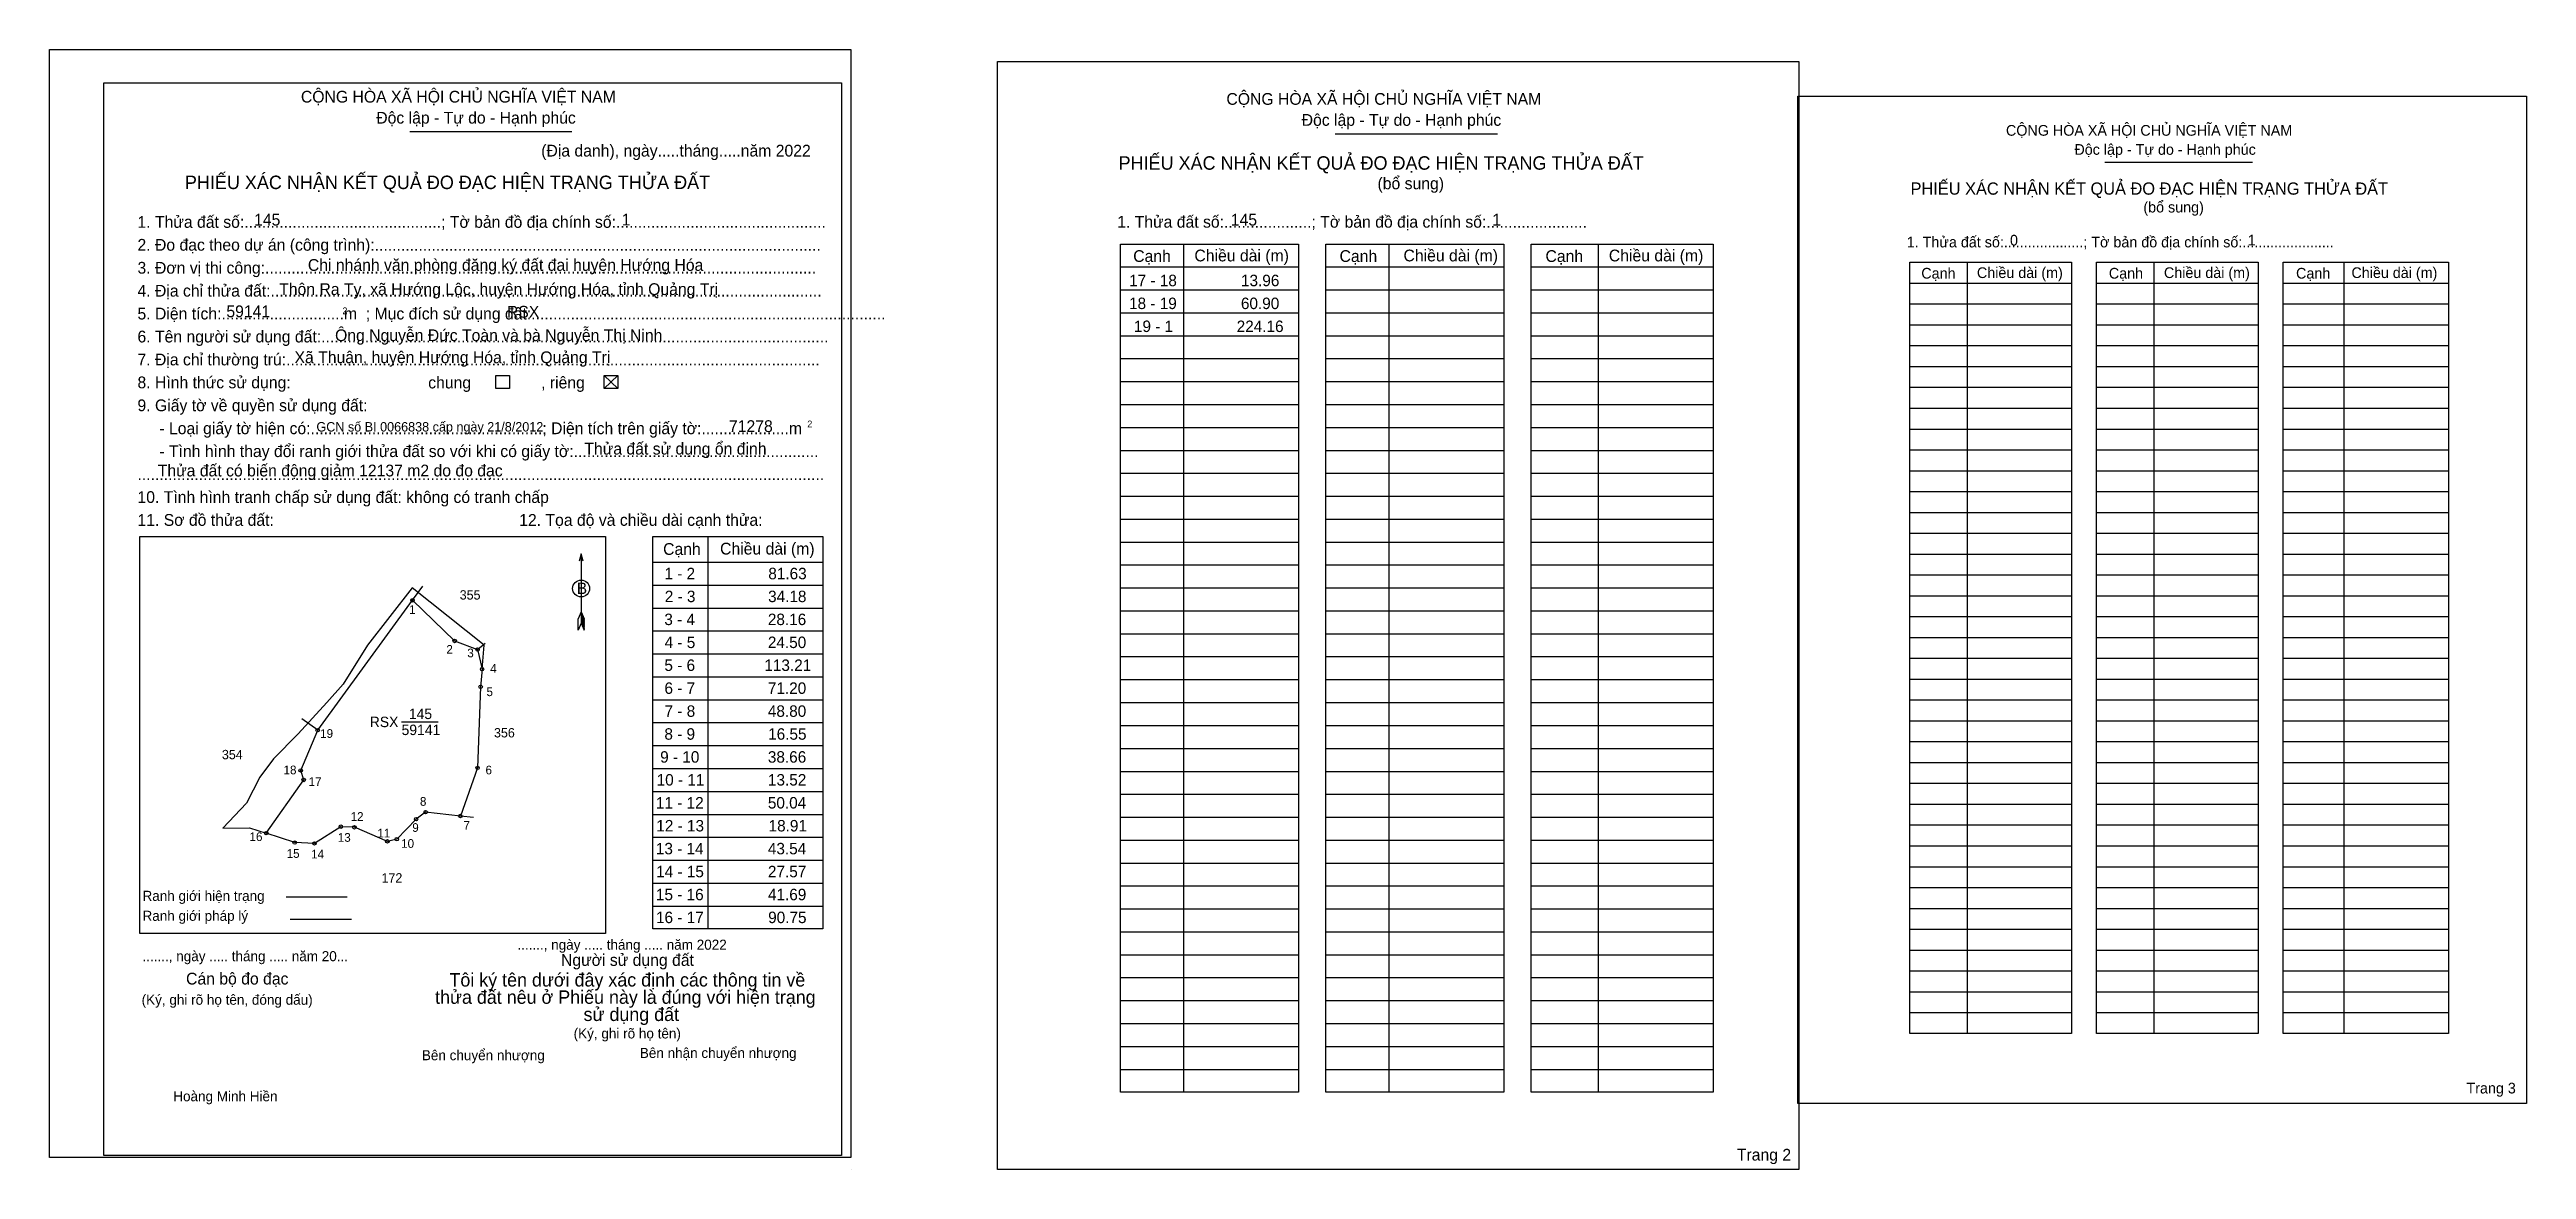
# Model space of a CAD drawing. Extents: x 549463 to 552916, y 1831273 to 1832835.
import ezdxf

# ---------------------------------------------------------------- set-up
doc = ezdxf.new("R2010")
doc.units = 0
for name, color, linetype in [('Level 1', 7, 'Continuous'), ('Level 10', 7, 'Continuous'), ('Level 11', 7, 'Continuous'), ('Level 12', 7, 'Continuous'), ('Level 13', 7, 'Continuous'), ('Level 15', 7, 'Continuous'), ('Level 2', 7, 'Continuous'), ('Level 3', 7, 'Continuous'), ('Level 34', 7, 'Continuous'), ('Level 48', 7, 'Continuous'), ('Level 5', 7, 'Continuous'), ('Level 50', 7, 'Continuous'), ('Level 52', 7, 'Continuous'), ('Level 6', 7, 'Continuous'), ('Level 9', 7, 'Continuous')]:
    doc.layers.add(name, color=color, linetype=linetype)

msp = doc.modelspace()

# ---------------------------------------------------------------- linework, layer by layer
at = {"layer": 'Level 1'}
for p, q in [((549463.5, 1832818.1), (549463.5, 1832818.1)), ((550784.6, 1832818.1), (550784.6, 1832818.1)), ((549965.7, 1832720.1), (550191.6, 1832720.1)), ((551255.5, 1832717), (551481.4, 1832717)), ((552328.2, 1832677.6), (552533.6, 1832677.6)), ((551044, 1832563.4), (551044, 1831380.7)), ((551330.1, 1832563.4), (551330.1, 1831380.7)), ((551621.6, 1832563.4), (551621.6, 1831380.7)), ((550956.1, 1832531.5), (551204.3, 1832531.5)), ((551242.2, 1832531.5), (551490.5, 1832531.5)), ((551528.4, 1832531.5), (551782, 1832531.5)), ((552136, 1832538), (552136, 1831462.8)), ((552396.1, 1832538), (552396.1, 1831462.8)), ((552661.1, 1832538), (552661.1, 1831462.8)), ((550956.1, 1832499.5), (551204.3, 1832499.5)), ((551242.2, 1832499.5), (551490.5, 1832499.5)), ((551528.4, 1832499.5), (551782, 1832499.5)), ((552056.1, 1832508.9), (552281.7, 1832508.9)), ((552316.2, 1832508.9), (552541.9, 1832508.9)), ((552576.4, 1832508.9), (552806.9, 1832508.9)), ((550956.1, 1832467.5), (551204.3, 1832467.5)), ((551242.2, 1832467.5), (551490.5, 1832467.5)), ((551528.4, 1832467.5), (551782, 1832467.5)), ((552056.1, 1832479.9), (552281.7, 1832479.9)), ((552316.2, 1832479.9), (552541.9, 1832479.9)), ((552576.4, 1832479.9), (552806.9, 1832479.9)), ((550956.1, 1832435.6), (551204.3, 1832435.6)), ((551242.2, 1832435.6), (551490.5, 1832435.6)), ((551528.4, 1832435.6), (551782, 1832435.6)), ((552056.1, 1832450.8), (552281.7, 1832450.8)), ((552056.1, 1832421.8), (552281.7, 1832421.8)), ((552316.2, 1832450.8), (552541.9, 1832450.8)), ((552316.2, 1832421.8), (552541.9, 1832421.8)), ((552576.4, 1832450.8), (552806.9, 1832450.8)), ((552576.4, 1832421.8), (552806.9, 1832421.8)), ((550956.1, 1832403.6), (551204.3, 1832403.6)), ((551242.2, 1832403.6), (551490.5, 1832403.6)), ((551528.4, 1832403.6), (551782, 1832403.6)), ((552056.1, 1832392.7), (552281.7, 1832392.7)), ((552316.2, 1832392.7), (552541.9, 1832392.7)), ((552576.4, 1832392.7), (552806.9, 1832392.7)), ((550236.4, 1832379.9), (550255.6, 1832362)), ((550236.4, 1832362), (550255.6, 1832379.9)), ((550956.1, 1832371.6), (551204.3, 1832371.6)), ((551242.2, 1832371.6), (551490.5, 1832371.6)), ((551528.4, 1832371.6), (551782, 1832371.6)), ((552056.1, 1832363.7), (552281.7, 1832363.7)), ((552316.2, 1832363.7), (552541.9, 1832363.7)), ((552576.4, 1832363.7), (552806.9, 1832363.7)), ((550956.1, 1832339.7), (551204.3, 1832339.7)), ((551242.2, 1832339.7), (551490.5, 1832339.7)), ((551528.4, 1832339.7), (551782, 1832339.7)), ((552056.1, 1832334.6), (552281.7, 1832334.6)), ((552316.2, 1832334.6), (552541.9, 1832334.6)), ((552576.4, 1832334.6), (552806.9, 1832334.6)), ((550956.1, 1832307.7), (551204.3, 1832307.7)), ((551242.2, 1832307.7), (551490.5, 1832307.7)), ((551528.4, 1832307.7), (551782, 1832307.7)), ((552056.1, 1832305.5), (552281.7, 1832305.5)), ((552316.2, 1832305.5), (552541.9, 1832305.5)), ((552576.4, 1832305.5), (552806.9, 1832305.5)), ((550956.1, 1832275.7), (551204.3, 1832275.7)), ((551242.2, 1832275.7), (551490.5, 1832275.7)), ((551528.4, 1832275.7), (551782, 1832275.7)), ((552056.1, 1832276.5), (552281.7, 1832276.5)), ((552056.1, 1832247.4), (552281.7, 1832247.4)), ((552316.2, 1832276.5), (552541.9, 1832276.5)), ((552316.2, 1832247.4), (552541.9, 1832247.4)), ((552576.4, 1832276.5), (552806.9, 1832276.5)), ((552576.4, 1832247.4), (552806.9, 1832247.4)), ((550956.1, 1832243.8), (551204.3, 1832243.8)), ((550956.1, 1832211.8), (551204.3, 1832211.8)), ((551242.2, 1832243.8), (551490.5, 1832243.8)), ((551242.2, 1832211.8), (551490.5, 1832211.8)), ((551528.4, 1832243.8), (551782, 1832243.8)), ((551528.4, 1832211.8), (551782, 1832211.8)), ((552056.1, 1832218.4), (552281.7, 1832218.4)), ((552316.2, 1832218.4), (552541.9, 1832218.4)), ((552576.4, 1832218.4), (552806.9, 1832218.4)), ((550956.1, 1832179.8), (551204.3, 1832179.8)), ((551242.2, 1832179.8), (551490.5, 1832179.8)), ((551528.4, 1832179.8), (551782, 1832179.8)), ((552056.1, 1832189.3), (552281.7, 1832189.3)), ((552316.2, 1832189.3), (552541.9, 1832189.3)), ((552576.4, 1832189.3), (552806.9, 1832189.3)), ((549589.2, 1832155.4), (549589.2, 1832155.4)), ((550380.9, 1832155.5), (550380.9, 1831608.4)), ((550956.1, 1832147.9), (551204.3, 1832147.9)), ((551242.2, 1832147.9), (551490.5, 1832147.9)), ((551528.4, 1832147.9), (551782, 1832147.9)), ((552056.1, 1832160.2), (552281.7, 1832160.2)), ((552316.2, 1832160.2), (552541.9, 1832160.2)), ((552576.4, 1832160.2), (552806.9, 1832160.2)), ((550204.3, 1832131.5), (550204.3, 1832034.8)), ((550304.2, 1832119.8), (550541.3, 1832119.8)), ((550956.1, 1832115.9), (551204.3, 1832115.9)), ((551242.2, 1832115.9), (551490.5, 1832115.9)), ((551528.4, 1832115.9), (551782, 1832115.9)), ((552056.1, 1832131.2), (552281.7, 1832131.2)), ((552316.2, 1832131.2), (552541.9, 1832131.2)), ((552576.4, 1832131.2), (552806.9, 1832131.2)), ((550304.2, 1832087.9), (550541.3, 1832087.9)), ((550956.1, 1832084), (551204.3, 1832084)), ((551242.2, 1832084), (551490.5, 1832084)), ((551528.4, 1832084), (551782, 1832084)), ((552056.1, 1832102.1), (552281.7, 1832102.1)), ((552056.1, 1832073.1), (552281.7, 1832073.1)), ((552316.2, 1832102.1), (552541.9, 1832102.1)), ((552316.2, 1832073.1), (552541.9, 1832073.1)), ((552576.4, 1832102.1), (552806.9, 1832102.1)), ((552576.4, 1832073.1), (552806.9, 1832073.1)), ((550200.1, 1832024.9), (550200.3, 1832040.9)), ((550204.3, 1832050.8), (550200.3, 1832040.9)), ((550204.3, 1832050.8), (550208.4, 1832040.9)), ((550204.3, 1832049.4), (550208.4, 1832039.5)), ((550204.3, 1832048), (550208.4, 1832038.1)), ((550204.3, 1832046.6), (550208.5, 1832036.7)), ((550204.3, 1832045.2), (550208.5, 1832035.2)), ((550204.3, 1832043.8), (550208.5, 1832033.8)), ((550204.3, 1832042.4), (550208.5, 1832032.3)), ((550204.3, 1832041), (550208.5, 1832030.9)), ((550204.3, 1832039.6), (550208.5, 1832029.5)), ((550204.3, 1832038.3), (550208.5, 1832028)), ((550208.6, 1832024.9), (550208.4, 1832040.9)), ((550304.2, 1832055.9), (550541.3, 1832055.9)), ((550956.1, 1832052), (551204.3, 1832052)), ((551242.2, 1832052), (551490.5, 1832052)), ((551528.4, 1832052), (551782, 1832052)), ((552056.1, 1832044), (552281.7, 1832044)), ((552316.2, 1832044), (552541.9, 1832044)), ((552576.4, 1832044), (552806.9, 1832044)), ((550204.3, 1832034.8), (550200.1, 1832024.9)), ((550204.3, 1832036.9), (550208.6, 1832026.6)), ((550204.3, 1832034.8), (550208.6, 1832024.9)), ((550304.2, 1832024), (550541.3, 1832024)), ((550956.1, 1832020), (551204.3, 1832020)), ((551242.2, 1832020), (551490.5, 1832020)), ((551528.4, 1832020), (551782, 1832020)), ((552056.1, 1832014.9), (552281.7, 1832014.9)), ((552316.2, 1832014.9), (552541.9, 1832014.9)), ((552576.4, 1832014.9), (552806.9, 1832014.9)), ((550304.2, 1831992), (550541.3, 1831992)), ((550956.1, 1831988.1), (551204.3, 1831988.1)), ((551242.2, 1831988.1), (551490.5, 1831988.1)), ((551528.4, 1831988.1), (551782, 1831988.1)), ((552056.1, 1831985.9), (552281.7, 1831985.9)), ((552316.2, 1831985.9), (552541.9, 1831985.9)), ((552576.4, 1831985.9), (552806.9, 1831985.9)), ((550304.2, 1831960), (550541.3, 1831960)), ((550956.1, 1831956.1), (551204.3, 1831956.1)), ((551242.2, 1831956.1), (551490.5, 1831956.1)), ((551528.4, 1831956.1), (551782, 1831956.1)), ((552056.1, 1831956.8), (552281.7, 1831956.8)), ((552316.2, 1831956.8), (552541.9, 1831956.8)), ((552576.4, 1831956.8), (552806.9, 1831956.8)), ((550304.2, 1831928.1), (550541.3, 1831928.1)), ((550956.1, 1831924.1), (551204.3, 1831924.1)), ((551242.2, 1831924.1), (551490.5, 1831924.1)), ((551528.4, 1831924.1), (551782, 1831924.1)), ((552056.1, 1831927.8), (552281.7, 1831927.8)), ((552316.2, 1831927.8), (552541.9, 1831927.8)), ((552576.4, 1831927.8), (552806.9, 1831927.8)), ((550304.2, 1831896.1), (550541.3, 1831896.1)), ((550956.1, 1831892.2), (551204.3, 1831892.2)), ((551242.2, 1831892.2), (551490.5, 1831892.2)), ((551528.4, 1831892.2), (551782, 1831892.2)), ((552056.1, 1831898.7), (552281.7, 1831898.7)), ((552056.1, 1831869.7), (552281.7, 1831869.7)), ((552316.2, 1831898.7), (552541.9, 1831898.7)), ((552316.2, 1831869.7), (552541.9, 1831869.7)), ((552576.4, 1831898.7), (552806.9, 1831898.7)), ((552576.4, 1831869.7), (552806.9, 1831869.7)), ((550304.2, 1831864.1), (550541.3, 1831864.1)), ((550304.2, 1831832.2), (550541.3, 1831832.2)), ((550956.1, 1831860.2), (551204.3, 1831860.2)), ((551242.2, 1831860.2), (551490.5, 1831860.2)), ((551528.4, 1831860.2), (551782, 1831860.2)), ((552056.1, 1831840.6), (552281.7, 1831840.6)), ((552316.2, 1831840.6), (552541.9, 1831840.6)), ((552576.4, 1831840.6), (552806.9, 1831840.6)), ((550304.2, 1831800.2), (550541.3, 1831800.2)), ((550956.1, 1831828.2), (551204.3, 1831828.2)), ((550956.1, 1831796.3), (551204.3, 1831796.3)), ((551242.2, 1831828.2), (551490.5, 1831828.2)), ((551242.2, 1831796.3), (551490.5, 1831796.3)), ((551528.4, 1831828.2), (551782, 1831828.2)), ((551528.4, 1831796.3), (551782, 1831796.3)), ((552056.1, 1831811.5), (552281.7, 1831811.5)), ((552316.2, 1831811.5), (552541.9, 1831811.5)), ((552576.4, 1831811.5), (552806.9, 1831811.5)), ((550304.2, 1831768.2), (550541.3, 1831768.2)), ((550956.1, 1831764.3), (551204.3, 1831764.3)), ((551242.2, 1831764.3), (551490.5, 1831764.3)), ((551528.4, 1831764.3), (551782, 1831764.3)), ((552056.1, 1831782.5), (552281.7, 1831782.5)), ((552316.2, 1831782.5), (552541.9, 1831782.5)), ((552576.4, 1831782.5), (552806.9, 1831782.5)), ((550304.2, 1831736.3), (550541.3, 1831736.3)), ((550956.1, 1831732.3), (551204.3, 1831732.3)), ((551242.2, 1831732.3), (551490.5, 1831732.3)), ((551528.4, 1831732.3), (551782, 1831732.3)), ((552056.1, 1831753.4), (552281.7, 1831753.4)), ((552316.2, 1831753.4), (552541.9, 1831753.4)), ((552576.4, 1831753.4), (552806.9, 1831753.4)), ((550304.2, 1831704.3), (550541.3, 1831704.3)), ((550956.1, 1831700.4), (551204.3, 1831700.4)), ((551242.2, 1831700.4), (551490.5, 1831700.4)), ((551528.4, 1831700.4), (551782, 1831700.4)), ((552056.1, 1831724.4), (552281.7, 1831724.4)), ((552056.1, 1831695.3), (552281.7, 1831695.3)), ((552316.2, 1831724.4), (552541.9, 1831724.4)), ((552316.2, 1831695.3), (552541.9, 1831695.3)), ((552576.4, 1831724.4), (552806.9, 1831724.4)), ((552576.4, 1831695.3), (552806.9, 1831695.3)), ((550304.2, 1831672.3), (550541.3, 1831672.3)), ((550956.1, 1831668.4), (551204.3, 1831668.4)), ((551242.2, 1831668.4), (551490.5, 1831668.4)), ((551528.4, 1831668.4), (551782, 1831668.4)), ((552056.1, 1831666.2), (552281.7, 1831666.2)), ((552316.2, 1831666.2), (552541.9, 1831666.2)), ((552576.4, 1831666.2), (552806.9, 1831666.2)), ((550304.2, 1831640.4), (550541.3, 1831640.4)), ((550956.1, 1831636.4), (551204.3, 1831636.4)), ((551242.2, 1831636.4), (551490.5, 1831636.4)), ((551528.4, 1831636.4), (551782, 1831636.4)), ((552056.1, 1831637.2), (552281.7, 1831637.2)), ((552316.2, 1831637.2), (552541.9, 1831637.2)), ((552576.4, 1831637.2), (552806.9, 1831637.2)), ((550238.5, 1831602.3), (550238.5, 1831602.3)), ((550956.1, 1831604.5), (551204.3, 1831604.5)), ((551242.2, 1831604.5), (551490.5, 1831604.5)), ((551528.4, 1831604.5), (551782, 1831604.5)), ((552056.1, 1831608.1), (552281.7, 1831608.1)), ((552316.2, 1831608.1), (552541.9, 1831608.1)), ((552576.4, 1831608.1), (552806.9, 1831608.1)), ((550956.1, 1831572.5), (551204.3, 1831572.5)), ((551242.2, 1831572.5), (551490.5, 1831572.5)), ((551528.4, 1831572.5), (551782, 1831572.5)), ((552056.1, 1831579.1), (552281.7, 1831579.1)), ((552316.2, 1831579.1), (552541.9, 1831579.1)), ((552576.4, 1831579.1), (552806.9, 1831579.1)), ((550956.1, 1831540.6), (551204.3, 1831540.6)), ((551242.2, 1831540.6), (551490.5, 1831540.6)), ((551528.4, 1831540.6), (551782, 1831540.6)), ((552056.1, 1831550), (552281.7, 1831550)), ((552056.1, 1831520.9), (552281.7, 1831520.9)), ((552316.2, 1831550), (552541.9, 1831550)), ((552316.2, 1831520.9), (552541.9, 1831520.9)), ((552576.4, 1831550), (552806.9, 1831550)), ((552576.4, 1831520.9), (552806.9, 1831520.9)), ((550956.1, 1831508.6), (551204.3, 1831508.6)), ((551242.2, 1831508.6), (551490.5, 1831508.6)), ((551528.4, 1831508.6), (551782, 1831508.6)), ((552056.1, 1831491.9), (552281.7, 1831491.9)), ((552316.2, 1831491.9), (552541.9, 1831491.9)), ((552576.4, 1831491.9), (552806.9, 1831491.9)), ((550956.1, 1831476.6), (551204.3, 1831476.6)), ((551242.2, 1831476.6), (551490.5, 1831476.6)), ((551528.4, 1831476.6), (551782, 1831476.6)), ((550956.1, 1831444.7), (551204.3, 1831444.7)), ((551242.2, 1831444.7), (551490.5, 1831444.7)), ((551528.4, 1831444.7), (551782, 1831444.7)), ((550956.1, 1831412.7), (551204.3, 1831412.7)), ((551242.2, 1831412.7), (551490.5, 1831412.7)), ((551528.4, 1831412.7), (551782, 1831412.7)), ((550580.5, 1831273.1), (550580.5, 1831273.1)), ((551901.6, 1831273.1), (551901.6, 1831273.1))]:
    msp.add_line(p, q, dxfattribs=at)
for points in [[(550956.1, 1832563.4), (551204.3, 1832563.4), (551204.3, 1831380.7), (550956.1, 1831380.7)], [(551242.2, 1832563.4), (551490.5, 1832563.4), (551490.5, 1831380.7), (551242.2, 1831380.7)], [(551528.4, 1832563.4), (551782, 1832563.4), (551782, 1831380.7), (551528.4, 1831380.7)], [(552056.1, 1832538), (552281.7, 1832538), (552281.7, 1831462.8), (552056.1, 1831462.8)], [(552316.2, 1832538), (552541.9, 1832538), (552541.9, 1831462.8), (552316.2, 1831462.8)], [(552576.4, 1832538), (552806.9, 1832538), (552806.9, 1831462.8), (552576.4, 1831462.8)], [(549589.2, 1832155.4), (550238.5, 1832155.4), (550238.5, 1831602.3), (549589.2, 1831602.3)], [(550304.2, 1832155.5), (550541.3, 1832155.5), (550541.3, 1831608.4), (550304.2, 1831608.4)]]:
    msp.add_lwpolyline(points, close=True, dxfattribs=at)
msp.add_lwpolyline([(550207.1, 1832121.2), (550204.3, 1832131.5), (550201.6, 1832121.2)], dxfattribs=at)
msp.add_circle((550204.3, 1832083.1), 11.8, dxfattribs=at)
at = {"layer": 'Level 10'}
for p, q in [((549969.3, 1832066.7), (549983.7, 1832086.5)), ((550060, 1831998), (550070.6, 1832006.7)), ((549837.2, 1831885.6), (549815.2, 1831901.5))]:
    msp.add_line(p, q, dxfattribs=at)
msp.add_lwpolyline([(549969.3, 1832066.7), (550028, 1832010), (550060, 1831998), (550066.3, 1831970.6), (550064.3, 1831946.1), (550060, 1831833), (550036.1, 1831765.9), (549987.6, 1831771.3), (549974.3, 1831761.5), (549947.5, 1831733.7), (549934.3, 1831730.6), (549888.3, 1831750.2), (549869.4, 1831751), (549832.6, 1831727.7), (549805.1, 1831728.9), (549765.5, 1831742), (549817.7, 1831816.2), (549813.5, 1831829.5), (549837.2, 1831885.6)], close=True, dxfattribs=at)
at = {"layer": 'Level 11'}
for centre in [(549969.3, 1832066.7), (549969.3, 1832066.7), (550028, 1832010), (550060, 1831998), (550066.3, 1831970.6), (550064.3, 1831946.1), (549837.2, 1831885.6), (549813.5, 1831829.5), (550060, 1831833), (549817.7, 1831816.2), (549974.3, 1831761.5), (549987.6, 1831771.3), (550036.1, 1831765.9), (549765.5, 1831742), (549805.1, 1831728.9), (549832.6, 1831727.7), (549869.4, 1831751), (549888.3, 1831750.2), (549934.3, 1831730.6), (549947.5, 1831733.7)]:
    msp.add_circle(centre, 2.42, dxfattribs=at)
at = {"layer": 'Level 12'}
for p, q in [((549969, 1832084), (549906.7, 1832004.3)), ((550069, 1832004), (549969, 1832084)), ((549906.7, 1832004.3), (549872.8, 1831949.8)), ((550066.3, 1831970.6), (550069, 1832004)), ((549872.8, 1831949.8), (549849.8, 1831924.3)), ((549849.8, 1831924.3), (549809.8, 1831880.7)), ((549809.8, 1831880.7), (549775.8, 1831845.5)), ((549775.8, 1831845.5), (549756.4, 1831820)), ((549756.4, 1831820), (549738, 1831784)), ((549738, 1831784), (549704.9, 1831749.2))]:
    msp.add_line(p, q, dxfattribs=at)
at = {"layer": 'Level 15'}
for p, q in [((549704.9, 1831749.2), (549742.3, 1831749.6)), ((549742.3, 1831749.6), (549765.5, 1831742))]:
    msp.add_line(p, q, dxfattribs=at)
at = {"layer": 'Level 2'}
for points in [[(549463.4, 1832834.6), (550580.4, 1832834.6), (550580.4, 1831289.6), (549463.4, 1831289.6)], [(550784.6, 1832818.1), (551901.6, 1832818.1), (551901.6, 1831273.1), (550784.6, 1831273.1)], [(551900.2, 1832769.5), (552915.6, 1832769.5), (552915.6, 1831365), (551900.2, 1831365)]]:
    msp.add_lwpolyline(points, close=True, dxfattribs=at)
at = {"layer": 'Level 3'}
msp.add_lwpolyline([(549538.9, 1832788.3), (550567.1, 1832788.3), (550567.1, 1831292.5), (549538.9, 1831292.5)], close=True, dxfattribs=at)
at = {"layer": 'Level 34'}
msp.add_line((550054.3, 1831763.8), (550036.1, 1831765.9), dxfattribs=at)
at = {"layer": 'Level 5'}
for p, q in [((549793.1, 1831653.4), (549878.3, 1831653.4)), ((549798.9, 1831622.3), (549884.1, 1831622.3))]:
    msp.add_line(p, q, dxfattribs=at)
at = {"layer": 'Level 50'}
for points in [[(550085.5, 1832379.9), (550104.7, 1832379.9), (550104.7, 1832362), (550085.5, 1832362)], [(550236.4, 1832379.9), (550255.6, 1832379.9), (550255.6, 1832362), (550236.4, 1832362)]]:
    msp.add_lwpolyline(points, close=True, dxfattribs=at)
at = {"layer": 'Level 9'}
msp.add_line((549954, 1831897.2), (550005.1, 1831897.2), dxfattribs=at)

# ---------------------------------------------------------------- texts
at = {"layer": 'Level 1'}
for s, height, p in [('CỘNG HÒA XÃ HỘI CHỦ NGHĨA VIỆT NAM', 16.408, (549813.8, 1832760.6)), ('CỘNG HÒA XÃ HỘI CHỦ NGHĨA VIỆT NAM', 16.408, (551103.7, 1832757.5)), ('Độc lập - Tự do - Hạnh phúc', 16.408, (549918.8, 1832731.3)), ('Độc lập - Tự do - Hạnh phúc', 16.408, (551208.6, 1832728.2)), ('CỘNG HÒA XÃ HỘI CHỦ NGHĨA VIỆT NAM', 14.916, (552190.2, 1832714.4)), ('(Địa danh), ngày.....tháng.....năm 2022', 16.408, (550148.7, 1832685.4)), ('Độc lập - Tự do - Hạnh phúc', 14.916, (552285.6, 1832687.8)), ('PHIẾU XÁC NHẬN KẾT QUẢ ĐO ĐẠC HIỆN TRẠNG THỬA ĐẤT', 18.754, (549652.1, 1832640)), ('PHIẾU XÁC NHẬN KẾT QUẢ ĐO ĐẠC HIỆN TRẠNG THỬA ĐẤT', 18.754, (550953.4, 1832667)), ('(bổ sung)', 16.41, (551314.3, 1832639.8)), ('PHIẾU XÁC NHẬN KẾT QUẢ ĐO ĐẠC HIỆN TRẠNG THỬA ĐẤT', 17.049, (552057.2, 1832632.2)), ('(bổ sung)', 14.92, (552381.7, 1832607.4)), ('1. Thửa đất số:.............................................; Tờ bản đồ địa chính số:................................................', 16.4076, (549586, 1832586)), ('1. Thửa đất số:....................; Tờ bản đồ địa chính số:.......................', 16.408, (550951.5, 1832586.2)), ('2. Đo đạc theo dự án (công trình):......................................................................................................', 16.4076, (549586, 1832554.1)), ('Cạnh', 16.41, (550973.8, 1832538.4)), ('Chiều dài (m)', 16.408, (551059.1, 1832539.2)), ('Cạnh', 16.41, (551261.4, 1832538.4)), ('Chiều dài (m)', 16.408, (551350.5, 1832539.2)), ('Cạnh', 16.41, (551548.4, 1832538.4)), ('Chiều dài (m)', 16.408, (551636.7, 1832539.2)), ('1. Thửa đất số:....................; Tờ bản đồ địa chính số:.......................', 14.916, (552051.9, 1832558.7)), ('3. Đơn vị thi công:..............................................................................................................................', 16.4076, (549586, 1832522.1)), ('Cạnh', 14.92, (552072.2, 1832515.2)), ('Chiều dài (m)', 14.916, (552149.7, 1832516)), ('Cạnh', 14.92, (552333.6, 1832515.2)), ('Chiều dài (m)', 14.916, (552410.4, 1832516)), ('Cạnh', 14.92, (552594.5, 1832515.2)), ('Chiều dài (m)', 14.916, (552671.7, 1832516)), ('4. Địa chỉ thửa đất:..............................................................................................................................', 16.4076, (549586, 1832490.1)), ('5. Diện tích:............................m  ; Mục đích sử dụng đất:.................................................................................', 16.4076, (549586, 1832458.2)), ('2', 9.38, (549871.6, 1832465.6)), ('6. Tên người sử dụng đất:....................................................................................................................', 16.4076, (549586, 1832426.2)), ('7. Địa chỉ thường trú:..........................................................................................................................', 16.4076, (549586, 1832394.2)), ('9. Giấy tờ về quyền sử dụng đất:', 16.408, (549586, 1832330.3)), ('chung                , riêng', 16.408, (549991.2, 1832362.1)), ('     - Loại giấy tờ hiện có:.....................................................; Diện tích trên giấy tờ:....................m', 16.4076, (549586, 1832298.3)), ('2', 9.38, (550519.6, 1832307.9)), ('     - Tình hình thay đổi ranh giới thửa đất so với khi có giấy tờ:........................................................', 16.4076, (549586, 1832266.4)), ('10. Tình hình tranh chấp sử dụng đất: không có tranh chấp', 16.408, (549586, 1832202.4)), ('.............................................................................................................................................................', 16.4076, (549586, 1832234.4)), ('11. Sơ đồ thửa đất:', 16.408, (549586, 1832170.5)), ('12. Tọa độ và chiều dài cạnh thửa:', 16.408, (550118, 1832170.5)), ('Cạnh', 16.41, (550318.6, 1832130)), ('Chiều dài (m)', 16.408, (550398, 1832130.5)), ('B', 16, (550198.4, 1832075.4)), ('Ranh giới hiện trạng', 14.064, (549593, 1831647.6)), ('Ranh giới pháp lý', 14.064, (549593, 1831619.8)), ('......., ngày ..... tháng ..... năm 2022', 14.064, (550115.6, 1831579.5)), ('......., ngày ..... tháng ..... năm 20...', 14.064, (549593, 1831563.5)), ('Người sử dụng đất', 16.408, (550176.3, 1831557)), ('Cán bộ đo đạc', 16.408, (549653.7, 1831531)), ('thửa đất nêu ở Phiếu này là đúng với hiện trạng', 18.645, (550000.8, 1831504.1)), ('Tôi ký tên dưới đây xác định các thông tin về', 18.645, (550020.8, 1831528.2)), ('(Ký, ghi rõ họ tên, đóng dấu)', 14.064, (549591.8, 1831502.8)), ('sử dụng đất', 18.645, (550207.7, 1831480.1)), ('(Ký, ghi rõ họ tên)', 14.064, (550193.9, 1831455.8)), ('Bên chuyển nhượng', 14.064, (549982.4, 1831425.4)), ('Bên nhận chuyển nhượng', 14.064, (550286.2, 1831428.6)), ('Hoàng Minh Hiền', 14.064, (549635.9, 1831368.2)), ('Trang 3', 14.92, (552832, 1831379.1)), ('Trang 2', 16.41, (551815.1, 1831285.5))]:
    msp.add_text(s, height=height, dxfattribs=at).set_placement(p)
at = {"layer": 'Level 13'}
for s, p in [('RSX', (549909.7, 1831889.9)), ('145', (549964.2, 1831901.1)), ('59141', (549954.1, 1831878.8))]:
    msp.add_text(s, height=14.53, dxfattribs=at).set_placement(p)
at = {"layer": 'Level 48'}
msp.add_text('8. Hình thức sử dụng:', height=16.408, dxfattribs=at).set_placement((549586, 1832362.3))
at = {"layer": 'Level 52'}
for s, p in [('18 - 19', (550968, 1832472.7)), ('17 - 18', (550968.1, 1832504.6)), ('60.90', (551123.9, 1832472.7)), ('13.96', (551124, 1832504.6)), ('19 - 1', (550974.8, 1832440.7)), ('224.16', (551118, 1832440.7)), ('1 - 2', (550320.4, 1832096)), ('81.63', (550465.2, 1832096)), ('2 - 3', (550320.9, 1832064.1)), ('34.18', (550464.9, 1832064.1)), ('3 - 4', (550320.3, 1832032.1)), ('28.16', (550464.6, 1832032.1)), ('4 - 5', (550320.7, 1832000.1)), ('24.50', (550464.6, 1832000.1)), ('5 - 6', (550320.4, 1831968.2)), ('113.21', (550459.7, 1831968.2)), ('6 - 7', (550320.5, 1831936.2)), ('71.20', (550464.6, 1831936.2)), ('7 - 8', (550320.6, 1831904.2)), ('48.80', (550464.6, 1831904.2)), ('8 - 9', (550320.4, 1831872.3)), ('16.55', (550465, 1831872.3)), ('9 - 10', (550314.5, 1831840.3)), ('38.66', (550464.6, 1831840.3)), ('10 - 11', (550309.6, 1831808.4)), ('13.52', (550464.7, 1831808.4)), ('11 - 12', (550308.6, 1831776.4)), ('50.04', (550464.6, 1831776.4)), ('13 - 14', (550308.5, 1831712.5)), ('12 - 13', (550309.1, 1831744.4)), ('43.54', (550464.6, 1831712.5)), ('18.91', (550465.6, 1831744.4)), ('14 - 15', (550308.9, 1831680.5)), ('27.57', (550464.7, 1831680.5)), ('15 - 16', (550308.6, 1831648.5)), ('41.69', (550464.7, 1831648.5)), ('16 - 17', (550308.7, 1831616.6)), ('90.75', (550465, 1831616.6))]:
    msp.add_text(s, height=15.98, dxfattribs=at).set_placement(p)
at = {"layer": 'Level 6'}
for s, height, p in [('145', 16.41, (549748.5, 1832589.1)), ('1', 16.4, (550260.9, 1832589.3)), ('145', 16.41, (551109.8, 1832589.1)), ('1', 16.4, (551474.2, 1832589.2)), ('0', 14.9, (552195.8, 1832561.3)), ('1', 14.9, (552527.1, 1832561.4)), ('Chi nhánh văn phòng đăng ký đất đai huyện Hướng Hóa', 16.408, (549823.5, 1832526)), ('Thôn Ra Ty, xã Hướng Lộc, huyện Hướng Hóa, tỉnh Quảng Trị', 16.408, (549783.5, 1832492.3)), ('59141', 16.41, (549709.9, 1832461.4)), ('RSX', 16.41, (550100.9, 1832460.7)), ('Ông Nguyễn Đức Toàn và bà Nguyễn Thị Ninh', 16.408, (549861.4, 1832428)), ('Xã Thuận, huyện Hướng Hóa, tỉnh Quảng Trị', 16.408, (549804.9, 1832397.3)), ('GCN số BI 0066838 cấp ngày 21/8/2012', 13.127, (549835.4, 1832302)), ('71278', 16.41, (550410.4, 1832301.3)), ('Thửa đất sử dụng ổn định', 16.408, (550208.9, 1832269.9)), ('Thửa đất có biến động giảm 12137 m2 do đo đạc', 16.408, (549614.3, 1832239.4))]:
    msp.add_text(s, height=height, dxfattribs=at).set_placement(p)
at = {"layer": 'Level 9'}
for s, height, p in [('355', 13, (550035.1, 1832067.7)), ('1', 12.1, (549964.6, 1832047.7)), ('2', 12.1, (550016.5, 1831992.2)), ('3', 12.1, (550045.7, 1831987.2)), ('4', 12.1, (550077.6, 1831965.6)), ('5', 12.1, (550072.5, 1831933.1)), ('19', 12.11, (549840.6, 1831874.9)), ('356', 13, (550082.9, 1831875.5)), ('354', 13, (549703.7, 1831845.1)), ('18', 12.11, (549789.6, 1831824.1)), ('6', 12.1, (550071.1, 1831824)), ('17', 12.11, (549824.5, 1831807.7)), ('12', 12.11, (549883.1, 1831759.2)), ('8', 12.1, (549979.7, 1831780.2)), ('16', 12.11, (549742.2, 1831731.1)), ('13', 12.11, (549865.2, 1831730)), ('11', 12.11, (549920.3, 1831736)), ('10', 12.11, (549953.5, 1831721.6)), ('9', 12.1, (549969, 1831743.8)), ('7', 12.1, (550040.3, 1831746.7)), ('15', 12.11, (549793.9, 1831707.6)), ('14', 12.11, (549828, 1831706.7)), ('172', 13, (549926.2, 1831673.2))]:
    msp.add_text(s, height=height, dxfattribs=at).set_placement(p)

doc.saveas('drawing.dxf')
